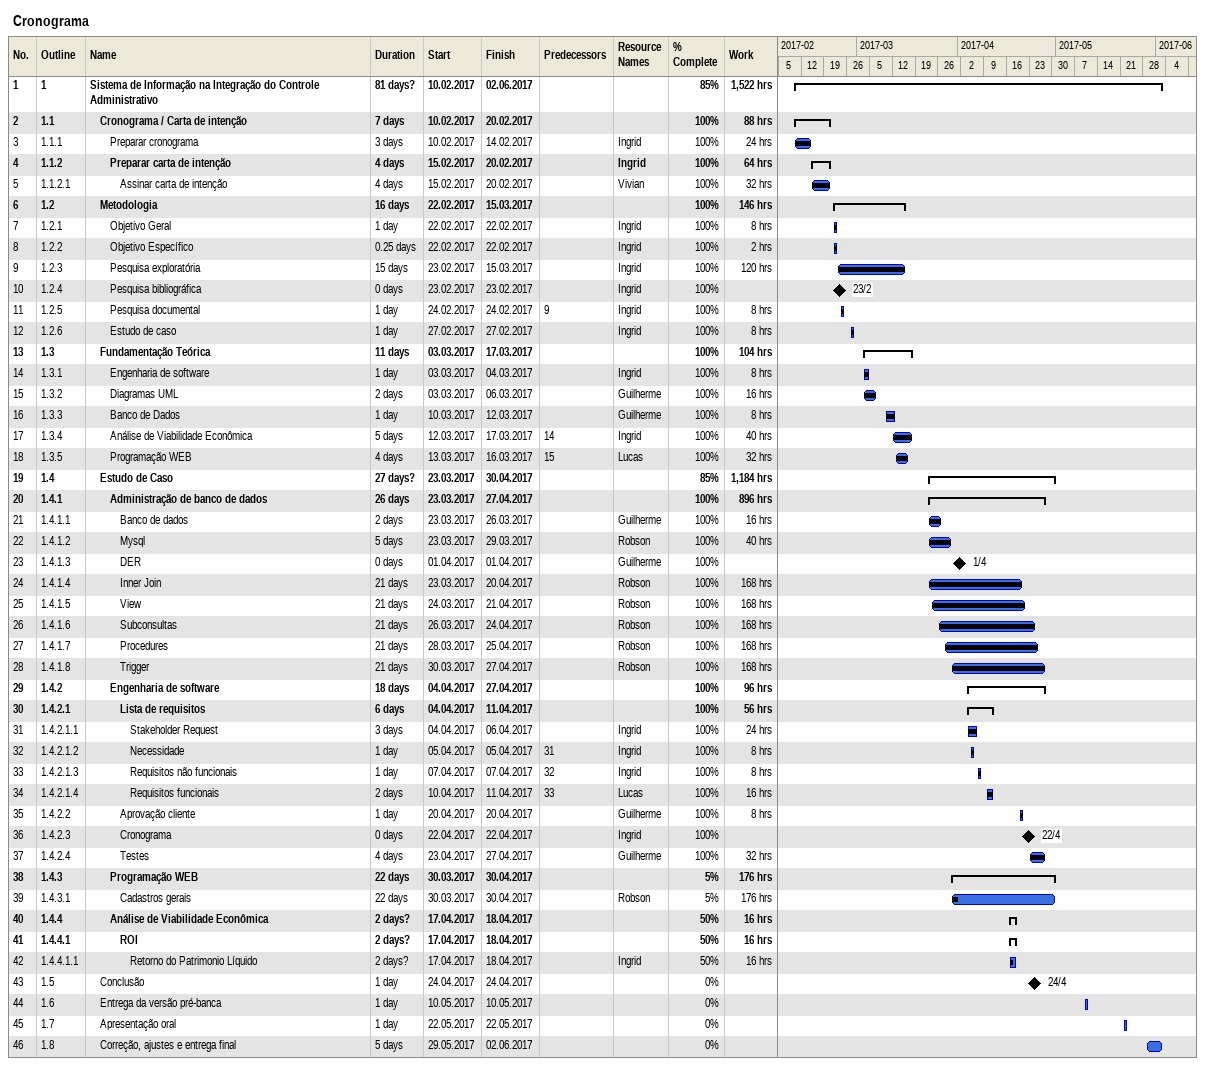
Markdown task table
Cronograma

| ID | WBS | Task | Duration | Start | Finish | Predecessors | Resources | % complete | Work (h) |
|---|---|---|---|---|---|---|---|---|---|
| 1 | 1 | **Sistema de Informação na Integração do Controle Administrativo** | 81d? | 2017-02-10 | 2017-06-02 |  |  | 85 | 1522 |
| 2 | 1.1 | **Cronograma / Carta de intenção** | 7d | 2017-02-10 | 2017-02-20 |  |  | 100 | 88 |
| 3 | 1.1.1 | Preparar cronograma | 3d | 2017-02-10 | 2017-02-14 |  | Ingrid | 100 | 24 |
| 4 | 1.1.2 | **Preparar carta de intenção** | 4d | 2017-02-15 | 2017-02-20 |  | Ingrid | 100 | 64 |
| 5 | 1.1.2.1 | Assinar carta de intenção | 4d | 2017-02-15 | 2017-02-20 |  | Vivian | 100 | 32 |
| 6 | 1.2 | **Metodologia** | 16d | 2017-02-22 | 2017-03-15 |  |  | 100 | 146 |
| 7 | 1.2.1 | Objetivo Geral | 1d | 2017-02-22 | 2017-02-22 |  | Ingrid | 100 | 8 |
| 8 | 1.2.2 | Objetivo Específico | 0.25d | 2017-02-22 | 2017-02-22 |  | Ingrid | 100 | 2 |
| 9 | 1.2.3 | Pesquisa exploratória | 15d | 2017-02-23 | 2017-03-15 |  | Ingrid | 100 | 120 |
| 10 | 1.2.4 | Pesquisa bibliográfica | 0d | 2017-02-23 | 2017-02-23 |  | Ingrid | 100 |  |
| 11 | 1.2.5 | Pesquisa documental | 1d | 2017-02-24 | 2017-02-24 | 9 | Ingrid | 100 | 8 |
| 12 | 1.2.6 | Estudo de caso | 1d | 2017-02-27 | 2017-02-27 |  | Ingrid | 100 | 8 |
| 13 | 1.3 | **Fundamentação Teórica** | 11d | 2017-03-03 | 2017-03-17 |  |  | 100 | 104 |
| 14 | 1.3.1 | Engenharia de software | 1d | 2017-03-03 | 2017-03-04 |  | Ingrid | 100 | 8 |
| 15 | 1.3.2 | Diagramas UML | 2d | 2017-03-03 | 2017-03-06 |  | Guilherme | 100 | 16 |
| 16 | 1.3.3 | Banco de Dados | 1d | 2017-03-10 | 2017-03-12 |  | Guilherme | 100 | 8 |
| 17 | 1.3.4 | Análise de Viabilidade Econômica | 5d | 2017-03-12 | 2017-03-17 | 14 | Ingrid | 100 | 40 |
| 18 | 1.3.5 | Programação WEB | 4d | 2017-03-13 | 2017-03-16 | 15 | Lucas | 100 | 32 |
| 19 | 1.4 | **Estudo de Caso** | 27d? | 2017-03-23 | 2017-04-30 |  |  | 85 | 1184 |
| 20 | 1.4.1 | **Administração de banco de dados** | 26d | 2017-03-23 | 2017-04-27 |  |  | 100 | 896 |
| 21 | 1.4.1.1 | Banco de dados | 2d | 2017-03-23 | 2017-03-26 |  | Guilherme | 100 | 16 |
| 22 | 1.4.1.2 | Mysql | 5d | 2017-03-23 | 2017-03-29 |  | Robson | 100 | 40 |
| 23 | 1.4.1.3 | DER | 0d | 2017-04-01 | 2017-04-01 |  | Guilherme | 100 |  |
| 24 | 1.4.1.4 | Inner Join | 21d | 2017-03-23 | 2017-04-20 |  | Robson | 100 | 168 |
| 25 | 1.4.1.5 | View | 21d | 2017-03-24 | 2017-04-21 |  | Robson | 100 | 168 |
| 26 | 1.4.1.6 | Subconsultas | 21d | 2017-03-26 | 2017-04-24 |  | Robson | 100 | 168 |
| 27 | 1.4.1.7 | Procedures | 21d | 2017-03-28 | 2017-04-25 |  | Robson | 100 | 168 |
| 28 | 1.4.1.8 | Trigger | 21d | 2017-03-30 | 2017-04-27 |  | Robson | 100 | 168 |
| 29 | 1.4.2 | **Engenharia de software** | 18d | 2017-04-04 | 2017-04-27 |  |  | 100 | 96 |
| 30 | 1.4.2.1 | **Lista de requisitos** | 6d | 2017-04-04 | 2017-04-11 |  |  | 100 | 56 |
| 31 | 1.4.2.1.1 | Stakeholder Request | 3d | 2017-04-04 | 2017-04-06 |  | Ingrid | 100 | 24 |
| 32 | 1.4.2.1.2 | Necessidade | 1d | 2017-04-05 | 2017-04-05 | 31 | Ingrid | 100 | 8 |
| 33 | 1.4.2.1.3 | Requisitos não funcionais | 1d | 2017-04-07 | 2017-04-07 | 32 | Ingrid | 100 | 8 |
| 34 | 1.4.2.1.4 | Requisitos funcionais | 2d | 2017-04-10 | 2017-04-11 | 33 | Lucas | 100 | 16 |
| 35 | 1.4.2.2 | Aprovação cliente | 1d | 2017-04-20 | 2017-04-20 |  | Guilherme | 100 | 8 |
| 36 | 1.4.2.3 | Cronograma | 0d | 2017-04-22 | 2017-04-22 |  | Ingrid | 100 |  |
| 37 | 1.4.2.4 | Testes | 4d | 2017-04-23 | 2017-04-27 |  | Guilherme | 100 | 32 |
| 38 | 1.4.3 | **Programação WEB** | 22d | 2017-03-30 | 2017-04-30 |  |  | 5 | 176 |
| 39 | 1.4.3.1 | Cadastros gerais | 22d | 2017-03-30 | 2017-04-30 |  | Robson | 5 | 176 |
| 40 | 1.4.4 | **Análise de Viabilidade Econômica** | 2d? | 2017-04-17 | 2017-04-18 |  |  | 50 | 16 |
| 41 | 1.4.4.1 | **ROI** | 2d? | 2017-04-17 | 2017-04-18 |  |  | 50 | 16 |
| 42 | 1.4.4.1.1 | Retorno do Patrimonio Líquido | 2d? | 2017-04-17 | 2017-04-18 |  | Ingrid | 50 | 16 |
| 43 | 1.5 | Conclusão | 1d | 2017-04-24 | 2017-04-24 |  |  | 0 |  |
| 44 | 1.6 | Entrega da versão pré-banca | 1d | 2017-05-10 | 2017-05-10 |  |  | 0 |  |
| 45 | 1.7 | Apresentação oral | 1d | 2017-05-22 | 2017-05-22 |  |  | 0 |  |
| 46 | 1.8 | Correção, ajustes e entrega final | 5d | 2017-05-29 | 2017-06-02 |  |  | 0 |  |
